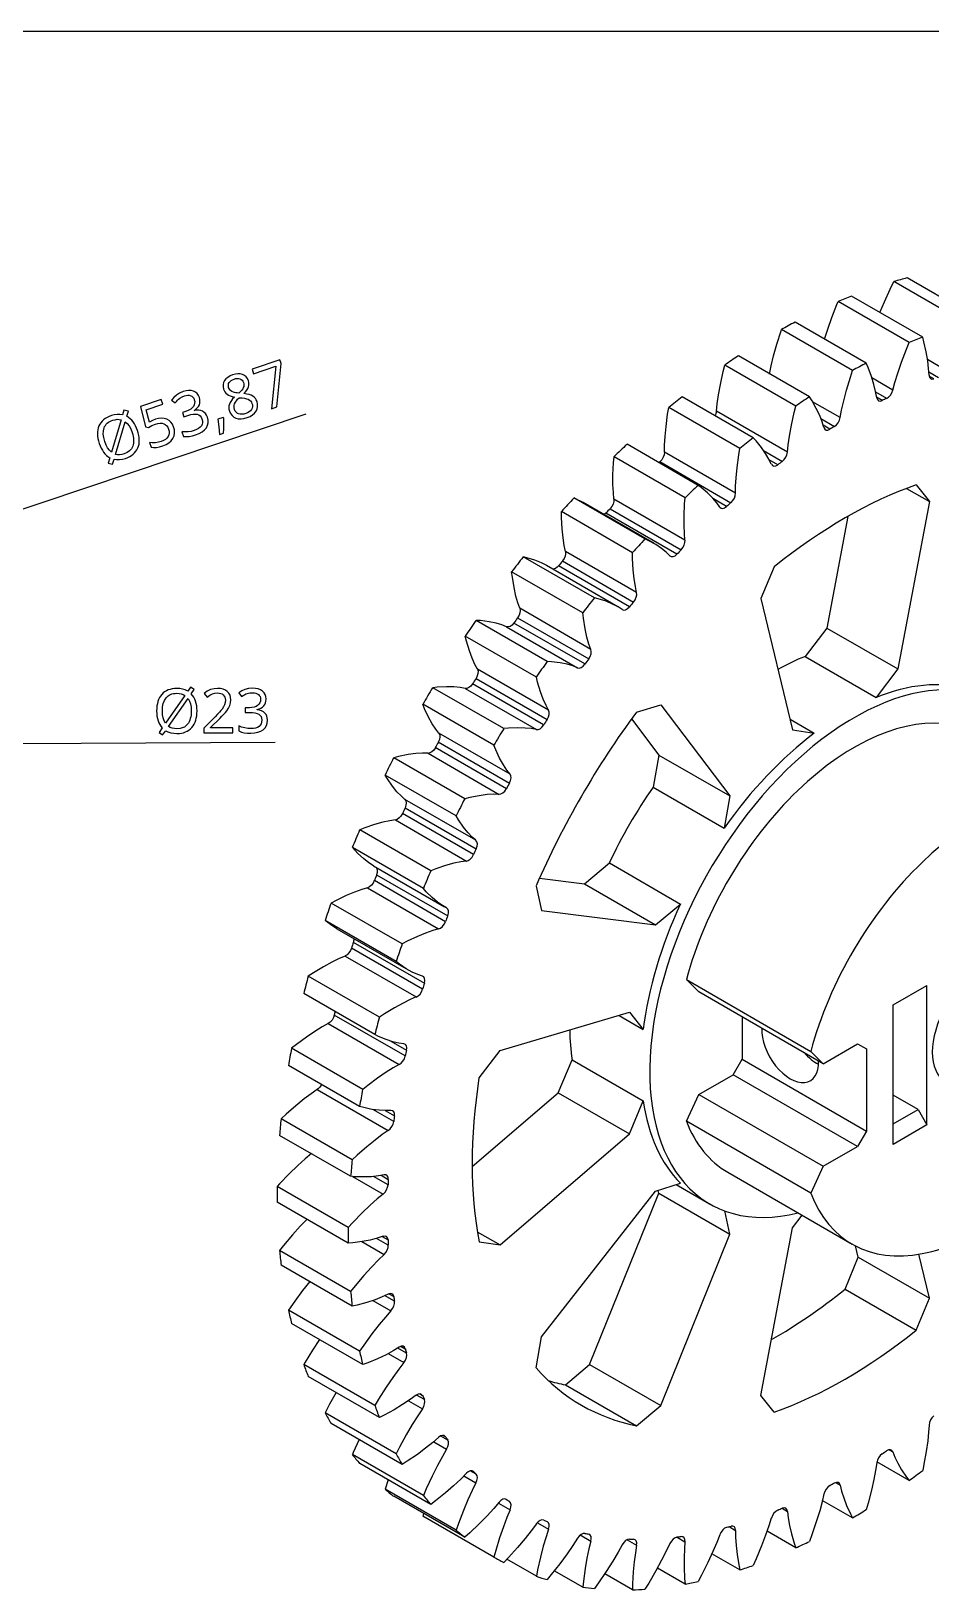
# Model space of a CAD drawing. Extents: x 20 to 297, y 10 to 200.
# Drawn here: x 163.5 to 235.1, y 75.9 to 200 of the extents above; entities that cross this region are included whole.
import ezdxf

# ---------------------------------------------------------------- set-up
doc = ezdxf.new("R2010")
doc.units = 0
doc.header["$LTSCALE"] = 12.7
doc.header["$MEASUREMENT"] = 0
doc.layers.get('0').update_dxf_attribs({"linetype": 'CONTINUOUS'})
for name, color, linetype in [('ANNOTATION_TEXT', 7, 'CONTINUOUS'), ('BORDER_FRAME', 7, 'CONTINUOUS'), ('TANGENT_LINES', 7, 'CONTINUOUS'), ('VISIBLE', 7, 'CONTINUOUS')]:
    doc.layers.add(name, color=color, linetype=linetype)

msp = doc.modelspace()

# ---------------------------------------------------------------- linework, layer by layer
for points in [[(231.03, 177.6, -0.19), (231.39, 178.46, -0.02), (231.86, 179.47, 0.12), (232.15, 180.07, 0.19)], [(226.62, 175.47, -0.4), (226.88, 176.27, -0.14), (227.21, 177.21, 0.11), (227.61, 178.24, 0.35), (227.71, 178.47, 0.4)], [(222.25, 172.7, -0.67), (222.38, 173.36, -0.37), (222.57, 174.15, -0.04), (222.84, 175.09, 0.3), (223.17, 176.14, 0.64), (223.2, 176.25, 0.67)], [(232.06, 171.43, -0.54), (232.23, 172.04, -0.31), (232.46, 172.78, -0.06), (232.76, 173.65, 0.18), (233.15, 174.68, 0.43), (233.36, 175.21, 0.54)], [(234.95, 172.61, -1.38), (234.91, 173.15, -0.97), (234.84, 173.76, -0.44), (234.72, 174.46, 0.19), (234.54, 175.26, 0.98), (234.44, 175.65, 1.38)], [(218.02, 169.74, -0.89), (218.08, 170.33, -0.55), (218.18, 171.04, -0.17), (218.34, 171.88, 0.24), (218.56, 172.9, 0.68), (218.69, 173.42, 0.89)], [(227.87, 169.23, -0.72), (227.98, 169.83, -0.43), (228.15, 170.56, -0.12), (228.38, 171.42, 0.21), (228.69, 172.45, 0.56), (228.86, 172.98, 0.72)], [(230.78, 170.81, -1.49), (230.69, 171.31, -1.03), (230.55, 171.87, -0.46), (230.36, 172.51, 0.22), (230.09, 173.22, 1.05), (229.94, 173.57, 1.49)], [(213.89, 166.48, -1.05), (213.89, 167.04, -0.66), (213.93, 167.72, -0.22), (214.01, 168.53, 0.26), (214.14, 169.52, 0.79), (214.23, 170.03, 1.05)], [(223.67, 166.48, -0.89), (223.74, 167.06, -0.55), (223.84, 167.77, -0.17), (223.99, 168.62, 0.24), (224.22, 169.63, 0.68), (224.35, 170.15, 0.89)], [(226.57, 168.44, -1.57), (226.43, 168.89, -1.08), (226.24, 169.4, -0.48), (225.97, 169.96, 0.24), (225.63, 170.57, 1.09), (225.43, 170.88, 1.57)], [(222.39, 165.52, -1.63), (222.2, 165.92, -1.11), (221.94, 166.37, -0.48), (221.61, 166.85, 0.26), (221.18, 167.38, 1.17), (220.95, 167.63, 1.63)], [(219.54, 163.21, -1.05), (219.55, 163.77, -0.66), (219.59, 164.45, -0.22), (219.66, 165.27, 0.26), (219.8, 166.26, 0.79), (219.89, 166.77, 1.05)], [(209.87, 162.74, -1.19), (209.82, 163.26, -0.76), (209.79, 163.91, -0.27), (209.79, 164.69, 0.28), (209.84, 165.63, 0.89), (209.88, 166.12, 1.19)], [(218.29, 162.11, -1.67), (218.05, 162.45, -1.13), (217.73, 162.83, -0.48), (217.32, 163.24, 0.31), (216.81, 163.66, 1.24), (216.56, 163.84, 1.67)], [(207.41, 162.47, -0.58), (206.81, 162.78, 0.37), (206.68, 162.84, 0.58)], [(215.52, 159.47, -1.19), (215.48, 160, -0.76), (215.45, 160.64, -0.27), (215.45, 161.42, 0.28), (215.49, 162.37, 0.89), (215.53, 162.86, 1.19)], [(206.01, 158.58, -1.32), (205.91, 159.06, -0.85), (205.82, 159.66, -0.31), (205.74, 160.39, 0.29), (205.7, 161.28, 0.98), (205.69, 161.75, 1.32)], [(214.32, 158.24, -1.69), (214.03, 158.51, -1.14), (213.66, 158.81, -0.48), (213.21, 159.12, 0.3), (212.64, 159.43, 1.22), (212.33, 159.57, 1.69)], [(204.52, 157.45, -1.39), (204.09, 157.67, -0.71), (203.57, 157.88, 0.07), (202.93, 158.08, 1), (202.65, 158.14, 1.39)], [(211.67, 155.31, -1.32), (211.57, 155.79, -0.85), (211.48, 156.39, -0.31), (211.4, 157.12, 0.29), (211.35, 158.02, 0.98), (211.35, 158.48, 1.32)], [(202.38, 154.05, -1.43), (202.22, 154.48, -0.93), (202.07, 155.03, -0.35), (201.92, 155.7, 0.3), (201.78, 156.53, 1.06), (201.72, 156.96, 1.43)], [(210.53, 153.95, -1.69), (210.2, 154.17, -1.13), (209.76, 154.39, -0.44), (209.25, 154.61, 0.34), (208.62, 154.8, 1.26), (208.31, 154.88, 1.69)], [(201.31, 152.59, -1.66), (200.94, 152.73, -1.11), (200.49, 152.87, -0.45), (199.93, 152.98, 0.31), (199.25, 153.07, 1.21), (198.89, 153.09, 1.66)], [(208.04, 150.78, -1.43), (207.88, 151.21, -0.93), (207.72, 151.76, -0.35), (207.57, 152.43, 0.3), (207.44, 153.26, 1.06), (207.38, 153.7, 1.43)], [(199.01, 149.2, -1.52), (198.8, 149.59, -1), (198.58, 150.07, -0.39), (198.36, 150.67, 0.31), (198.13, 151.43, 1.12), (198.03, 151.83, 1.52)], [(206.97, 149.32, -1.66), (206.6, 149.47, -1.11), (206.14, 149.6, -0.45), (205.59, 149.72, 0.31), (204.9, 149.8, 1.21), (204.55, 149.82, 1.66)], [(198.03, 147.66, -1.61), (197.63, 147.74, -1.07), (197.13, 147.79, -0.43), (196.54, 147.81, 0.31), (195.81, 147.77, 1.18), (195.44, 147.73, 1.61)], [(204.66, 145.94, -1.52), (204.46, 146.32, -1), (204.24, 146.81, -0.39), (204.01, 147.41, 0.31), (203.79, 148.16, 1.12), (203.69, 148.56, 1.52)], [(195.94, 144.11, -1.6), (195.69, 144.44, -1.06), (195.41, 144.86, -0.42), (195.11, 145.38, 0.31), (194.8, 146.05, 1.17), (194.66, 146.41, 1.6)], [(203.69, 144.4, -1.61), (203.29, 144.47, -1.07), (202.79, 144.52, -0.43), (202.2, 144.54, 0.31), (201.47, 144.5, 1.18), (201.09, 144.47, 1.61)], [(201.6, 140.85, -1.6), (201.34, 141.17, -1.06), (201.07, 141.59, -0.42), (200.77, 142.12, 0.31), (200.46, 142.79, 1.17), (200.32, 143.15, 1.6)], [(195.07, 142.51, -1.55), (194.64, 142.51, -1.02), (194.11, 142.48, -0.4), (193.49, 142.4, 0.31), (192.73, 142.25, 1.13), (192.34, 142.15, 1.55)], [(193.23, 138.84, -1.65), (192.93, 139.11, -1.1), (192.59, 139.45, -0.44), (192.23, 139.9, 0.31), (191.84, 140.47, 1.2), (191.65, 140.78, 1.65)], [(200.72, 139.24, -1.55), (200.3, 139.25, -1.02), (199.77, 139.22, -0.4), (199.15, 139.13, 0.31), (198.39, 138.98, 1.13), (197.99, 138.88, 1.55)], [(192.47, 137.2, -1.46), (192.02, 137.13, -0.95), (191.47, 137.02, -0.36), (190.82, 136.83, 0.31), (190.03, 136.57, 1.07), (189.63, 136.41, 1.46)], [(198.88, 135.58, -1.65), (198.58, 135.84, -1.1), (198.25, 136.19, -0.44), (197.89, 136.63, 0.31), (197.49, 137.21, 1.2), (197.31, 137.52, 1.65)], [(190.72, 133.55, -1.55), (190.35, 133.79, -0.92), (189.93, 134.12, -0.17), (189.48, 134.53, 0.67), (189.05, 135.02, 1.55)], [(198.12, 133.93, -1.46), (197.67, 133.87, -0.95), (197.12, 133.75, -0.36), (196.47, 133.57, 0.31), (195.69, 133.3, 1.07), (195.29, 133.14, 1.46)], [(190.26, 131.79, -1.35), (189.79, 131.66, -0.87), (189.23, 131.46, -0.32), (188.56, 131.18, 0.29), (187.76, 130.8, 1), (187.36, 130.59, 1.35)], [(196.55, 130.2, -1.68), (196.21, 130.39, -1.13), (195.82, 130.66, -0.46), (195.4, 131.02, 0.31), (194.93, 131.49, 1.22), (194.7, 131.75, 1.68)], [(187.82, 128.54, -0.81), (187.31, 128.87, 0.05), (186.88, 129.19, 0.81)], [(195.91, 128.53, -1.35), (195.45, 128.39, -0.87), (194.88, 128.19, -0.32), (194.22, 127.92, 0.29), (193.42, 127.54, 1), (193.01, 127.33, 1.35)], [(188.47, 126.37, -1.23), (187.99, 126.17, -0.79), (187.42, 125.89, -0.28), (186.75, 125.52, 0.28), (185.95, 125.03, 0.92), (185.54, 124.77, 1.23)], [(194.63, 124.77, -1.69), (194.25, 124.9, -1.14), (193.82, 125.09, -0.48), (193.34, 125.35, 0.3), (192.8, 125.72, 1.22), (192.54, 125.93, 1.69)], [(194.13, 123.11, -1.23), (193.65, 122.9, -0.79), (193.08, 122.62, -0.28), (192.4, 122.25, 0.28), (191.61, 121.77, 0.92), (191.2, 121.5, 1.23)], [(187.13, 121, -1.08), (186.65, 120.73, -0.69), (186.07, 120.37, -0.23), (185.4, 119.92, 0.26), (184.61, 119.33, 0.82), (184.21, 119.02, 1.08)], [(193.15, 119.38, -1.68), (192.74, 119.43, -1.14), (192.27, 119.54, -0.48), (191.74, 119.71, 0.29), (191.13, 119.96, 1.21), (190.83, 120.11, 1.68)], [(192.78, 117.73, -1.08), (192.3, 117.46, -0.69), (191.73, 117.11, -0.23), (191.06, 116.65, 0.26), (190.27, 116.07, 0.82), (189.87, 115.75, 1.08)], [(186.25, 115.75, -0.93), (185.77, 115.41, -0.58), (185.2, 114.99, -0.18), (184.54, 114.45, 0.24), (183.77, 113.77, 0.71), (183.38, 113.41, 0.93)], [(192.12, 114.08, -1.64), (191.69, 114.06, -1.12), (191.18, 114.09, -0.48), (190.6, 114.16, 0.28), (189.95, 114.3, 1.18), (189.62, 114.39, 1.64)], [(191.9, 112.48, -0.93), (191.43, 112.15, -0.58), (190.86, 111.72, -0.18), (190.2, 111.19, 0.24), (189.43, 110.51, 0.71), (189.04, 110.14, 0.93)], [(185.79, 110.64, -0.74), (185.29, 110.22, -0.43), (184.7, 109.69, -0.08), (184.02, 109.03, 0.28), (183.26, 108.24, 0.66), (183.06, 108.02, 0.74)], [(191.57, 108.95, -1.59), (191.12, 108.87, -1.09), (190.58, 108.8, -0.48), (189.95, 108.78, 0.28), (189.25, 108.8, 1.15), (188.91, 108.83, 1.59)], [(191.5, 107.42, -0.76), (191.03, 107.03, -0.46), (190.47, 106.53, -0.13), (189.84, 105.92, 0.22), (189.09, 105.16, 0.59), (188.72, 104.76, 0.76)], [(185.44, 105.41, -0.46), (184.9, 104.85, -0.2), (184.29, 104.17, 0.07), (183.58, 103.33, 0.35), (183.26, 102.92, 0.46)], [(191.5, 104.06, -1.51), (191.03, 103.9, -1.04), (190.47, 103.76, -0.47), (189.83, 103.63, 0.23), (189.09, 103.53, 1.07), (188.72, 103.5, 1.51)], [(191.57, 102.61, -0.59), (191.12, 102.17, -0.34), (190.58, 101.61, -0.08), (189.97, 100.94, 0.19), (189.27, 100.1, 0.46), (188.91, 99.66, 0.59)], [(185.66, 100.45, -0.24), (185.09, 99.73, -0.05), (184.47, 98.9, 0.13), (183.96, 98.18, 0.24)], [(191.9, 99.46, -1.41), (191.43, 99.24, -0.98), (190.86, 99.01, -0.45), (190.2, 98.79, 0.2), (189.43, 98.57, 1), (189.04, 98.49, 1.41)], [(192.12, 98.12, -0.4), (191.69, 97.63, -0.21), (191.18, 97.02, -0.02), (190.61, 96.29, 0.16), (189.95, 95.39, 0.33), (189.62, 94.92, 0.4)], [(186.44, 95.84, -0.07), (185.88, 95, 0.02), (185.29, 94.04, 0.07), (185.18, 93.86, 0.07)], [(192.78, 95.22, -1.3), (192.3, 94.94, -0.91), (191.73, 94.63, -0.42), (191.06, 94.31, 0.17), (190.27, 93.99, 0.91), (189.87, 93.84, 1.3)], [(193.15, 94, -0.21), (192.74, 93.47, -0.09), (192.27, 92.82, 0.03), (191.74, 92.04, 0.13), (191.13, 91.09, 0.2), (190.83, 90.59, 0.21)], [(187.75, 91.62, 0.04), (187.23, 90.68, 0.01), (186.88, 90.01, -0.04)], [(194.13, 91.4, -1.16), (193.64, 91.05, -0.82), (193.05, 90.66, -0.38), (192.37, 90.25, 0.17), (191.57, 89.81, 0.84), (191.2, 89.63, 1.16)], [(194.63, 90.32, -0.06), (194.25, 89.75, 0.01), (193.82, 89.07, 0.05), (193.34, 88.25, 0.06), (192.8, 87.26, 0.02), (192.54, 86.74, -0.02)], [(234.95, 89.03, 0.97), (234.91, 88.46, 0.61), (234.84, 87.76, 0.2), (234.72, 86.93, -0.25), (234.54, 85.92, -0.74), (234.44, 85.41, -0.97)], [(189.58, 87.89, 0.1), (189.11, 86.84, -0.07), (189.05, 86.69, -0.1)], [(195.91, 88.04, -1.02), (195.45, 87.64, -0.73), (194.88, 87.19, -0.36), (194.22, 86.69, 0.11), (193.42, 86.16, 0.7), (193.01, 85.9, 1.02)], [(196.55, 87.11, 0.17), (196.21, 86.52, 0.17), (195.82, 85.81, 0.14), (195.4, 84.96, 0.06), (194.93, 83.94, -0.08), (194.7, 83.42, -0.17)], [(232.06, 86.89, 1.6), (232.23, 86.46, 1.1), (232.46, 85.99, 0.48), (232.76, 85.46, -0.25), (233.15, 84.89, -1.14), (233.36, 84.61, -1.6)], [(230.78, 86.02, 0.81), (230.69, 85.42, 0.49), (230.55, 84.7, 0.15), (230.36, 83.84, -0.22), (230.09, 82.82, -0.62), (229.94, 82.29, -0.81)], [(191.91, 84.66, 0.1), (191.65, 83.93, -0.1)], [(198.12, 85.19, -0.86), (197.67, 84.73, -0.62), (197.1, 84.2, -0.31), (196.45, 83.63, 0.09), (195.66, 82.99, 0.6), (195.29, 82.71, 0.86)], [(198.88, 84.42, 0.36), (198.58, 83.81, 0.3), (198.25, 83.08, 0.19), (197.89, 82.22, 0.03), (197.49, 81.19, -0.22), (197.31, 80.66, -0.36)], [(226.57, 83.54, 0.63), (226.43, 82.92, 0.37), (226.24, 82.19, 0.09), (225.97, 81.32, -0.2), (225.62, 80.29, -0.5), (225.43, 79.76, -0.63)], [(227.87, 84.24, 1.53), (227.98, 83.77, 1.05), (228.15, 83.23, 0.47), (228.38, 82.63, -0.23), (228.69, 81.96, -1.09), (228.86, 81.63, -1.53)], [(194.72, 81.99, 0.04), (194.66, 81.77, -0.04)], [(200.72, 82.88, -0.68), (200.3, 82.38, -0.51), (199.77, 81.81, -0.28), (199.15, 81.17, 0.04), (198.39, 80.44, 0.46), (197.99, 80.09, 0.68)], [(201.6, 82.29, 0.55), (201.34, 81.67, 0.43), (201.07, 80.93, 0.24), (200.77, 80.06, -0.01), (200.46, 79.03, -0.36), (200.32, 78.51, -0.55)], [(223.67, 82.15, 1.44), (223.74, 81.64, 1), (223.84, 81.04, 0.45), (223.99, 80.38, -0.21), (224.22, 79.62, -1.02), (224.35, 79.25, -1.44)], [(203.69, 81.15, -0.5), (203.29, 80.61, -0.39), (202.79, 79.99, -0.23), (202.18, 79.27, 0.01), (201.47, 78.48, 0.32), (201.09, 78.09, 0.5)], [(204.66, 80.74, 0.73), (204.46, 80.12, 0.54), (204.24, 79.38, 0.29), (204.01, 78.52, -0.05), (203.79, 77.5, -0.49), (203.69, 76.99, -0.73)], [(222.39, 81.62, 0.45), (222.2, 81, 0.25), (221.94, 80.26, 0.04), (221.61, 79.4, -0.17), (221.18, 78.37, -0.37), (220.95, 77.85, -0.45)], [(206.97, 80.02, -0.32), (206.6, 79.45, -0.27), (206.14, 78.77, -0.18), (205.56, 77.99, -0.03), (204.88, 77.12, 0.2), (204.55, 76.72, 0.32)], [(208.04, 79.79, 0.9), (207.88, 79.17, 0.65), (207.72, 78.44, 0.33), (207.57, 77.6, -0.08), (207.44, 76.61, -0.61), (207.38, 76.12, -0.9)], [(210.53, 79.49, -0.12), (210.2, 78.9, -0.13), (209.78, 78.2, -0.12), (209.26, 77.38, -0.06), (208.64, 76.47, 0.06), (208.31, 76.01, 0.13)], [(211.67, 79.46, 1.06), (211.57, 78.85, 0.76), (211.48, 78.15, 0.37), (211.4, 77.33, -0.12), (211.35, 76.38, -0.73), (211.35, 75.91, -1.06)], [(214.32, 79.59, 0.09), (214.03, 78.98, 0.01), (213.66, 78.26, -0.05), (213.21, 77.42, -0.09), (212.64, 76.45, -0.07), (212.33, 75.96, -0.05)], [(215.52, 79.74, 1.2), (215.48, 79.16, 0.85), (215.45, 78.48, 0.4), (215.45, 77.71, -0.15), (215.49, 76.81, -0.84), (215.53, 76.37, -1.2)], [(218.29, 80.3, 0.26), (218.05, 79.68, 0.12), (217.74, 78.95, -0.02), (217.34, 78.09, -0.14), (216.83, 77.08, -0.23), (216.56, 76.58, -0.26)], [(219.54, 80.64, 1.33), (219.55, 80.09, 0.93), (219.59, 79.45, 0.43), (219.66, 78.73, -0.18), (219.8, 77.9, -0.93), (219.89, 77.49, -1.33)]]:
    msp.add_polyline3d(points)
at = {"layer": 'ANNOTATION_TEXT', "color": 7}
for p, q in [((160.03, 161.03), (185.36, 169.54)), ((162.33, 143.3), (182.9, 143.39))]:
    msp.add_line(p, q, dxfattribs=at)
for points in [[(182.6, 169.94), (183.05, 170.09), (183.39, 173.53), (183.28, 173.84), (181.07, 173.1), (181.19, 172.73), (182.97, 173.33), (182.6, 169.94)], [(179.52, 172.63), (179.31, 172.55), (179.13, 172.44), (179.13, 172.44), (178.99, 172.32), (178.87, 172.18), (178.87, 172.18), (178.79, 172.02), (178.76, 171.86), (178.76, 171.86), (178.76, 171.69), (178.8, 171.51), (178.8, 171.51), (178.85, 171.39), (178.91, 171.28), (178.91, 171.28), (178.99, 171.19), (179.09, 171.1), (179.09, 171.1), (179.2, 171.03), (179.33, 170.96), (179.48, 170.91), (179.66, 170.87), (179.66, 170.87), (179.52, 170.73), (179.42, 170.59), (179.33, 170.45), (179.27, 170.31), (179.27, 170.31), (179.23, 170.18), (179.22, 170.04), (179.22, 170.04), (179.23, 169.9), (179.27, 169.76), (179.27, 169.76), (179.36, 169.56), (179.47, 169.4), (179.47, 169.4), (179.61, 169.28), (179.78, 169.2), (179.78, 169.2), (179.97, 169.15), (180.19, 169.14), (180.19, 169.14), (180.42, 169.17), (180.68, 169.24), (180.68, 169.24), (180.91, 169.33), (181.1, 169.45), (181.1, 169.45), (181.26, 169.59), (181.38, 169.75), (181.38, 169.75), (181.47, 169.93), (181.51, 170.11), (181.51, 170.11), (181.5, 170.3), (181.46, 170.51), (181.46, 170.51), (181.4, 170.64), (181.33, 170.75), (181.33, 170.75), (181.23, 170.85), (181.12, 170.93), (181.12, 170.93), (180.99, 171.01), (180.83, 171.07), (180.64, 171.11), (180.42, 171.15), (180.42, 171.15), (180.54, 171.29), (180.64, 171.42), (180.72, 171.55), (180.77, 171.68), (180.77, 171.68), (180.81, 171.8), (180.82, 171.92), (180.82, 171.92), (180.81, 172.05), (180.78, 172.17), (180.78, 172.17), (180.7, 172.34), (180.6, 172.48), (180.6, 172.48), (180.47, 172.59), (180.31, 172.66), (180.31, 172.66), (180.13, 172.71), (179.94, 172.71), (179.94, 172.71), (179.74, 172.69), (179.52, 172.63), (179.52, 172.63)], [(176.87, 170.83), (176.79, 171), (176.69, 171.15), (176.69, 171.15), (176.56, 171.26), (176.4, 171.34), (176.4, 171.34), (176.22, 171.38), (176.02, 171.39), (176.02, 171.39), (175.81, 171.37), (175.57, 171.31), (175.57, 171.31), (175.29, 171.19), (175.04, 171.02), (175.04, 171.02), (174.83, 170.83), (174.65, 170.62), (174.65, 170.62), (174.95, 170.41), (175.04, 170.52), (175.13, 170.62), (175.22, 170.7), (175.31, 170.77), (175.31, 170.77), (175.49, 170.88), (175.69, 170.96), (175.69, 170.96), (175.83, 171), (175.95, 171.01), (175.95, 171.01), (176.07, 171.01), (176.18, 170.98), (176.18, 170.98), (176.27, 170.93), (176.35, 170.86), (176.35, 170.86), (176.42, 170.77), (176.46, 170.66), (176.46, 170.66), (176.5, 170.52), (176.49, 170.38), (176.49, 170.38), (176.46, 170.25), (176.4, 170.13), (176.4, 170.13), (176.3, 170.01), (176.18, 169.91), (176.18, 169.91), (176.03, 169.83), (175.85, 169.76), (175.85, 169.76), (175.52, 169.65), (175.64, 169.3), (175.96, 169.41), (176.18, 169.47), (176.37, 169.51), (176.37, 169.51), (176.55, 169.52), (176.7, 169.5), (176.7, 169.5), (176.83, 169.45), (176.93, 169.37), (176.93, 169.37), (177.02, 169.27), (177.08, 169.14), (177.08, 169.14), (177.12, 168.98), (177.12, 168.83), (177.12, 168.83), (177.09, 168.7), (177.03, 168.58), (177.03, 168.58), (176.94, 168.47), (176.81, 168.37), (176.81, 168.37), (176.65, 168.28), (176.46, 168.2), (176.46, 168.2), (176.23, 168.14), (175.98, 168.1), (175.98, 168.1), (175.72, 168.1), (175.48, 168.11), (175.48, 168.11), (175.6, 167.73), (175.84, 167.72), (176.07, 167.74), (176.07, 167.74), (176.32, 167.79), (176.57, 167.86), (176.57, 167.86), (176.85, 167.97), (177.09, 168.11), (177.09, 168.11), (177.28, 168.26), (177.43, 168.43), (177.43, 168.43), (177.52, 168.62), (177.57, 168.82), (177.57, 168.82), (177.56, 169.04), (177.51, 169.27), (177.51, 169.27), (177.44, 169.42), (177.36, 169.55), (177.36, 169.55), (177.26, 169.65), (177.13, 169.74), (177.13, 169.74), (176.99, 169.79), (176.83, 169.82), (176.83, 169.82), (176.65, 169.82), (176.46, 169.79), (176.46, 169.79), (176.45, 169.81), (176.59, 169.9), (176.71, 170.01), (176.71, 170.01), (176.8, 170.12), (176.87, 170.25), (176.87, 170.25), (176.91, 170.38), (176.92, 170.53), (176.92, 170.53), (176.91, 170.67), (176.87, 170.83), (176.87, 170.83)], [(179.63, 172.3), (179.76, 172.34), (179.88, 172.35), (179.88, 172.35), (179.99, 172.35), (180.1, 172.32), (180.1, 172.32), (180.19, 172.27), (180.27, 172.21), (180.27, 172.21), (180.33, 172.13), (180.38, 172.02), (180.38, 172.02), (180.4, 171.92), (180.41, 171.82), (180.41, 171.82), (180.4, 171.72), (180.37, 171.62), (180.37, 171.62), (180.32, 171.52), (180.24, 171.42), (180.15, 171.31), (180.02, 171.19), (180.02, 171.19), (179.89, 171.21), (179.77, 171.22), (179.67, 171.24), (179.59, 171.26), (179.59, 171.26), (179.46, 171.32), (179.35, 171.4), (179.35, 171.4), (179.26, 171.5), (179.2, 171.63), (179.2, 171.63), (179.18, 171.74), (179.18, 171.84), (179.18, 171.84), (179.2, 171.94), (179.24, 172.03), (179.24, 172.03), (179.31, 172.12), (179.4, 172.19), (179.4, 172.19), (179.5, 172.25), (179.63, 172.3), (179.63, 172.3)], [(173.38, 169.1), (173.14, 169), (172.89, 168.87), (172.89, 168.87), (172.65, 169.86), (173.96, 170.3), (173.83, 170.67), (172.18, 170.11), (172.58, 168.51), (172.82, 168.45), (173.1, 168.6), (173.37, 168.71), (173.37, 168.71), (173.56, 168.76), (173.74, 168.79), (173.74, 168.79), (173.9, 168.78), (174.04, 168.75), (174.04, 168.75), (174.16, 168.69), (174.27, 168.59), (174.27, 168.59), (174.35, 168.47), (174.42, 168.32), (174.42, 168.32), (174.46, 168.15), (174.47, 167.99), (174.47, 167.99), (174.44, 167.85), (174.38, 167.72), (174.38, 167.72), (174.29, 167.6), (174.17, 167.49), (174.17, 167.49), (174.02, 167.4), (173.84, 167.33), (173.84, 167.33), (173.61, 167.27), (173.37, 167.23), (173.37, 167.23), (173.12, 167.23), (172.91, 167.26), (172.91, 167.26), (173.04, 166.87), (173.23, 166.85), (173.45, 166.86), (173.45, 166.86), (173.69, 166.91), (173.96, 166.98), (173.96, 166.98), (174.22, 167.09), (174.45, 167.23), (174.45, 167.23), (174.63, 167.39), (174.77, 167.58), (174.77, 167.58), (174.86, 167.79), (174.89, 168.01), (174.89, 168.01), (174.88, 168.25), (174.82, 168.5), (174.82, 168.5), (174.73, 168.71), (174.61, 168.88), (174.61, 168.88), (174.46, 169.01), (174.29, 169.11), (174.29, 169.11), (174.08, 169.17), (173.87, 169.19), (173.87, 169.19), (173.63, 169.16), (173.38, 169.1), (173.38, 169.1)], [(179.67, 169.89), (179.64, 170), (179.63, 170.12), (179.63, 170.12), (179.65, 170.23), (179.68, 170.34), (179.68, 170.34), (179.74, 170.46), (179.82, 170.57), (179.92, 170.69), (180.05, 170.82), (180.05, 170.82), (180.27, 170.8), (180.46, 170.78), (180.62, 170.74), (180.75, 170.69), (180.75, 170.69), (180.86, 170.63), (180.95, 170.56), (180.95, 170.56), (181.01, 170.47), (181.06, 170.37), (181.06, 170.37), (181.09, 170.24), (181.09, 170.11), (181.09, 170.11), (181.07, 169.99), (181.02, 169.88), (181.02, 169.88), (180.94, 169.78), (180.83, 169.69), (180.83, 169.69), (180.71, 169.62), (180.56, 169.56), (180.56, 169.56), (180.4, 169.52), (180.25, 169.5), (180.25, 169.5), (180.12, 169.5), (179.99, 169.54), (179.99, 169.54), (179.88, 169.59), (179.79, 169.67), (179.79, 169.67), (179.72, 169.76), (179.67, 169.89), (179.67, 169.89)], [(171.96, 168.2), (171.88, 168.4), (171.8, 168.58), (171.7, 168.75), (171.6, 168.9), (171.6, 168.9), (171.49, 169.03), (171.37, 169.15), (171.23, 169.25), (171.09, 169.34), (171.09, 169.34), (171.22, 169.74), (170.87, 169.84), (170.76, 169.46), (170.54, 169.49), (170.32, 169.49), (170.1, 169.46), (169.87, 169.39), (169.87, 169.39), (169.69, 169.33), (169.53, 169.25), (169.38, 169.16), (169.25, 169.06), (169.25, 169.06), (169.13, 168.95), (169.03, 168.83), (168.95, 168.71), (168.88, 168.57), (168.88, 168.57), (168.83, 168.42), (168.79, 168.26), (168.77, 168.1), (168.76, 167.93), (168.76, 167.93), (168.77, 167.76), (168.8, 167.57), (168.84, 167.38), (168.9, 167.18), (168.9, 167.18), (168.98, 166.98), (169.06, 166.8), (169.15, 166.63), (169.25, 166.48), (169.25, 166.48), (169.36, 166.35), (169.48, 166.23), (169.6, 166.13), (169.74, 166.04), (169.74, 166.04), (169.62, 165.62), (169.96, 165.53), (170.08, 165.92), (170.28, 165.89), (170.51, 165.89), (170.51, 165.89), (170.75, 165.92), (171, 165.99), (171, 165.99), (171.18, 166.06), (171.33, 166.13), (171.48, 166.22), (171.61, 166.32), (171.61, 166.32), (171.72, 166.43), (171.82, 166.55), (171.9, 166.68), (171.97, 166.82), (171.97, 166.82), (172.03, 166.97), (172.07, 167.13), (172.09, 167.29), (172.09, 167.46), (172.09, 167.46), (172.08, 167.64), (172.06, 167.82), (172.01, 168.01), (171.96, 168.2), (171.96, 168.2)], [(169.34, 167.33), (169.26, 167.64), (169.22, 167.92), (169.22, 167.92), (169.23, 168.18), (169.29, 168.41), (169.29, 168.41), (169.33, 168.52), (169.39, 168.61), (169.46, 168.7), (169.54, 168.78), (169.54, 168.78), (169.64, 168.86), (169.74, 168.92), (169.86, 168.98), (169.99, 169.03), (169.99, 169.03), (170.16, 169.07), (170.33, 169.1), (170.33, 169.1), (170.49, 169.09), (170.65, 169.07), (170.65, 169.07), (169.87, 166.49), (169.71, 166.63), (169.57, 166.82), (169.57, 166.82), (169.45, 167.05), (169.34, 167.33), (169.34, 167.33)], [(171.52, 168.06), (171.57, 167.89), (171.6, 167.74), (171.63, 167.59), (171.64, 167.45), (171.64, 167.45), (171.64, 167.32), (171.63, 167.19), (171.61, 167.07), (171.58, 166.96), (171.58, 166.96), (171.53, 166.86), (171.47, 166.76), (171.4, 166.67), (171.32, 166.59), (171.32, 166.59), (171.13, 166.45), (170.88, 166.35), (170.88, 166.35), (170.7, 166.3), (170.52, 166.28), (170.52, 166.28), (170.35, 166.28), (170.19, 166.31), (170.19, 166.31), (170.97, 168.91), (171.13, 168.76), (171.28, 168.57), (171.28, 168.57), (171.41, 168.33), (171.52, 168.06), (171.52, 168.06)], [(178.76, 169.25), (178.33, 169.1), (178.42, 168.5), (178.48, 167.89), (178.48, 167.89), (178.78, 167.99), (178.81, 168.32), (178.82, 168.64), (178.82, 168.93), (178.81, 169.2), (178.81, 169.2), (178.76, 169.25)], [(176.69, 145.89), (176.68, 146.1), (176.66, 146.29), (176.62, 146.48), (176.57, 146.65), (176.57, 146.65), (176.51, 146.81), (176.43, 146.97), (176.33, 147.1), (176.22, 147.23), (176.22, 147.23), (176.47, 147.58), (176.17, 147.78), (175.95, 147.46), (175.75, 147.55), (175.54, 147.62), (175.32, 147.66), (175.08, 147.67), (175.08, 147.67), (174.89, 147.66), (174.71, 147.64), (174.55, 147.6), (174.39, 147.55), (174.39, 147.55), (174.25, 147.48), (174.11, 147.4), (173.99, 147.31), (173.88, 147.2), (173.88, 147.2), (173.79, 147.07), (173.7, 146.94), (173.63, 146.79), (173.57, 146.63), (173.57, 146.63), (173.53, 146.46), (173.5, 146.28), (173.48, 146.08), (173.47, 145.88), (173.47, 145.88), (173.48, 145.66), (173.5, 145.46), (173.53, 145.28), (173.58, 145.1), (173.58, 145.1), (173.64, 144.94), (173.72, 144.79), (173.81, 144.66), (173.91, 144.53), (173.91, 144.53), (173.66, 144.17), (173.95, 143.98), (174.19, 144.31), (174.37, 144.21), (174.59, 144.14), (174.59, 144.14), (174.83, 144.1), (175.09, 144.08), (175.09, 144.08), (175.28, 144.09), (175.45, 144.11), (175.61, 144.15), (175.76, 144.21), (175.76, 144.21), (175.91, 144.27), (176.04, 144.36), (176.16, 144.45), (176.27, 144.57), (176.27, 144.57), (176.37, 144.69), (176.46, 144.83), (176.53, 144.98), (176.59, 145.14), (176.59, 145.14), (176.63, 145.31), (176.67, 145.49), (176.68, 145.68), (176.69, 145.89), (176.69, 145.89)], [(179.53, 144.15), (179.53, 144.54), (177.77, 144.53), (177.77, 144.55), (178.49, 145.27), (178.67, 145.46), (178.83, 145.62), (178.95, 145.76), (179.05, 145.88), (179.05, 145.88), (179.2, 146.1), (179.3, 146.31), (179.3, 146.31), (179.36, 146.53), (179.38, 146.76), (179.38, 146.76), (179.36, 146.96), (179.31, 147.14), (179.31, 147.14), (179.22, 147.3), (179.09, 147.43), (179.09, 147.43), (178.94, 147.54), (178.76, 147.62), (178.76, 147.62), (178.55, 147.67), (178.32, 147.68), (178.32, 147.68), (178.04, 147.65), (177.76, 147.58), (177.76, 147.58), (177.5, 147.45), (177.25, 147.27), (177.25, 147.27), (177.48, 146.98), (177.6, 147.07), (177.71, 147.14), (177.82, 147.2), (177.92, 147.24), (177.92, 147.24), (178.11, 147.29), (178.32, 147.31), (178.32, 147.31), (178.46, 147.3), (178.58, 147.27), (178.58, 147.27), (178.68, 147.23), (178.77, 147.16), (178.77, 147.16), (178.85, 147.07), (178.9, 146.97), (178.9, 146.97), (178.93, 146.86), (178.94, 146.73), (178.94, 146.73), (178.92, 146.54), (178.87, 146.37), (178.87, 146.37), (178.79, 146.2), (178.68, 146.02), (178.68, 146.02), (178.59, 145.92), (178.48, 145.78), (178.32, 145.62), (178.13, 145.42), (178.13, 145.42), (177.23, 144.5), (177.23, 144.14), (179.53, 144.15)], [(182.18, 146.83), (182.16, 147.02), (182.11, 147.19), (182.11, 147.19), (182.02, 147.33), (181.89, 147.46), (181.89, 147.46), (181.74, 147.56), (181.55, 147.63), (181.55, 147.63), (181.34, 147.68), (181.1, 147.69), (181.1, 147.69), (180.79, 147.67), (180.5, 147.59), (180.5, 147.59), (180.24, 147.48), (180.01, 147.32), (180.01, 147.32), (180.23, 147.03), (180.35, 147.11), (180.47, 147.17), (180.57, 147.23), (180.68, 147.26), (180.68, 147.26), (180.88, 147.31), (181.1, 147.33), (181.1, 147.33), (181.25, 147.32), (181.37, 147.29), (181.37, 147.29), (181.48, 147.25), (181.57, 147.19), (181.57, 147.19), (181.64, 147.11), (181.7, 147.02), (181.7, 147.02), (181.73, 146.92), (181.74, 146.8), (181.74, 146.8), (181.73, 146.65), (181.68, 146.52), (181.68, 146.52), (181.61, 146.41), (181.51, 146.31), (181.51, 146.31), (181.38, 146.24), (181.24, 146.18), (181.24, 146.18), (181.06, 146.15), (180.87, 146.14), (180.87, 146.14), (180.53, 146.13), (180.53, 145.77), (180.87, 145.77), (181.1, 145.76), (181.29, 145.73), (181.29, 145.73), (181.46, 145.69), (181.6, 145.62), (181.6, 145.62), (181.71, 145.53), (181.78, 145.43), (181.78, 145.43), (181.83, 145.3), (181.85, 145.16), (181.85, 145.16), (181.83, 145), (181.79, 144.86), (181.79, 144.86), (181.72, 144.74), (181.63, 144.64), (181.63, 144.64), (181.5, 144.57), (181.35, 144.51), (181.35, 144.51), (181.17, 144.48), (180.97, 144.47), (180.97, 144.47), (180.73, 144.48), (180.48, 144.53), (180.48, 144.53), (180.23, 144.6), (180, 144.69), (180, 144.69), (180, 144.29), (180.22, 144.2), (180.45, 144.15), (180.45, 144.15), (180.7, 144.12), (180.96, 144.11), (180.96, 144.11), (181.27, 144.13), (181.53, 144.18), (181.53, 144.18), (181.76, 144.26), (181.95, 144.38), (181.95, 144.38), (182.1, 144.53), (182.21, 144.71), (182.21, 144.71), (182.28, 144.92), (182.3, 145.15), (182.3, 145.15), (182.28, 145.32), (182.24, 145.46), (182.24, 145.46), (182.18, 145.59), (182.09, 145.71), (182.09, 145.71), (181.97, 145.81), (181.83, 145.88), (181.83, 145.88), (181.66, 145.94), (181.46, 145.97), (181.46, 145.97), (181.46, 145.99), (181.63, 146.04), (181.77, 146.1), (181.77, 146.1), (181.89, 146.18), (182, 146.28), (182, 146.28), (182.08, 146.4), (182.14, 146.53), (182.14, 146.53), (182.17, 146.67), (182.18, 146.83), (182.18, 146.83)], [(173.93, 145.87), (173.95, 146.2), (174, 146.48), (174, 146.48), (174.09, 146.72), (174.22, 146.92), (174.22, 146.92), (174.3, 147.01), (174.39, 147.08), (174.48, 147.14), (174.58, 147.19), (174.58, 147.19), (174.69, 147.23), (174.82, 147.26), (174.94, 147.28), (175.08, 147.29), (175.08, 147.29), (175.26, 147.28), (175.43, 147.24), (175.43, 147.24), (175.58, 147.19), (175.72, 147.12), (175.72, 147.12), (174.17, 144.91), (174.07, 145.1), (173.99, 145.32), (173.99, 145.32), (173.95, 145.58), (173.93, 145.87), (173.93, 145.87)], [(176.23, 145.88), (176.22, 145.71), (176.21, 145.55), (176.19, 145.41), (176.15, 145.27), (176.15, 145.27), (176.11, 145.14), (176.07, 145.02), (176.01, 144.92), (175.94, 144.82), (175.94, 144.82), (175.86, 144.74), (175.78, 144.67), (175.68, 144.6), (175.58, 144.55), (175.58, 144.55), (175.35, 144.49), (175.09, 144.46), (175.09, 144.46), (174.9, 144.47), (174.72, 144.51), (174.72, 144.51), (174.56, 144.57), (174.42, 144.65), (174.42, 144.65), (175.97, 146.87), (176.08, 146.67), (176.16, 146.44), (176.16, 146.44), (176.21, 146.18), (176.23, 145.88), (176.23, 145.88)]]:
    msp.add_lwpolyline(points, close=True, dxfattribs=at)
at = {"layer": 'BORDER_FRAME'}
msp.add_line((20, 200), (297, 200), dxfattribs=at)
at = {"layer": 'TANGENT_LINES'}
for p, q in [((236.21, 173.05), (234.82, 173.85)), ((234.93, 172.88), (235.69, 172.44)), ((235.33, 172.32), (234.95, 172.53)), ((232.06, 171.43), (230.4, 172.39)), ((230.69, 171.28), (231.57, 170.77)), ((227.87, 169.23), (225.67, 170.5)), ((231.21, 170.6), (230.77, 170.85)), ((223.67, 166.48), (218.02, 169.74)), ((226.33, 169.16), (227.41, 168.53)), ((227.05, 168.31), (226.51, 168.62)), ((219.54, 163.21), (213.89, 166.48)), ((221.78, 166.61), (223.27, 165.75)), ((213.53, 165.73), (219.18, 162.46)), ((222.91, 165.48), (222.21, 165.88)), ((215.52, 159.47), (209.87, 162.74)), ((218.83, 162.15), (217.78, 162.76)), ((214.88, 158.37), (209.23, 161.63)), ((209.57, 161.98), (215.22, 158.71)), ((205.77, 157.82), (211.43, 154.55)), ((211.67, 155.31), (206.01, 158.58)), ((211.11, 154.17), (205.45, 157.44)), ((208.04, 150.78), (202.38, 154.05)), ((207.56, 149.62), (201.9, 152.88)), ((202.2, 153.29), (207.86, 150.03)), ((201.31, 152.59), (206.97, 149.32)), ((204.66, 145.94), (199.01, 149.2)), ((204.27, 144.77), (198.62, 148.04)), ((198.89, 148.47), (204.55, 145.2)), ((198.03, 147.66), (203.69, 144.4)), ((201.6, 140.85), (195.94, 144.11)), ((201.31, 139.69), (195.65, 142.96)), ((195.89, 143.41), (201.55, 140.14)), ((195.07, 142.51), (200.72, 139.24)), ((198.88, 135.58), (193.23, 138.84)), ((193.24, 138.18), (198.9, 134.91)), ((192.47, 137.2), (198.12, 133.93)), ((198.69, 134.45), (193.03, 137.71)), ((190.98, 132.84), (196.64, 129.57)), ((190.26, 131.79), (195.91, 128.53)), ((196.46, 129.1), (190.8, 132.37)), ((194.64, 123.73), (188.98, 127)), ((189.12, 127.47), (194.78, 124.2)), ((188.47, 126.37), (194.13, 123.11)), ((193.26, 118.41), (187.6, 121.67)), ((187.13, 121), (192.78, 117.73)), ((192.1, 119.59), (193.36, 118.87)), ((186.25, 115.75), (191.9, 112.48)), ((192.34, 113.19), (190.67, 114.15)), ((191.65, 114.07), (192.4, 113.64)), ((189.07, 108.82), (191.5, 107.42)), ((191.89, 108.15), (190.72, 108.82)), ((191.34, 108.91), (191.91, 108.58)), ((189.8, 103.63), (191.57, 102.61)), ((191.91, 103.36), (190.98, 103.89)), ((191.43, 104.03), (191.89, 103.77)), ((192.4, 98.88), (191.61, 99.33)), ((191.95, 99.48), (192.34, 99.25)), ((190.68, 98.95), (192.12, 98.12)), ((191.9, 94.72), (193.15, 94)), ((193.36, 94.76), (192.67, 95.16)), ((192.94, 95.29), (193.26, 95.1)), ((193.51, 90.96), (194.63, 90.32)), ((194.78, 91.06), (194.15, 91.42)), ((194.38, 91.51), (194.64, 91.37)), ((196.64, 87.83), (196.08, 88.15)), ((196.27, 88.2), (196.46, 88.09)), ((195.52, 87.7), (196.55, 87.11)), ((231.77, 87.06), (232.06, 86.89)), ((197.91, 84.98), (198.88, 84.42)), ((198.9, 85.11), (198.43, 85.39)), ((198.58, 85.39), (198.69, 85.33)), ((227.5, 84.45), (227.87, 84.24)), ((201.55, 82.94), (201.19, 83.15)), ((200.67, 82.82), (201.6, 82.29)), ((201.27, 83.12), (201.31, 83.11)), ((223.25, 82.4), (223.67, 82.15)), ((203.77, 81.25), (204.66, 80.74)), ((219.04, 80.94), (219.54, 80.64)), ((207.19, 80.28), (208.04, 79.79)), ((210.91, 79.9), (211.67, 79.46)), ((214.89, 80.11), (215.52, 79.74))]:
    msp.add_line(p, q, dxfattribs=at)
at = {"layer": 'VISIBLE'}
for p, q in [((237.8, 176.8), (232.15, 180.07)), ((238.85, 177.09), (233.19, 180.36)), ((234.44, 175.65), (228.78, 178.91)), ((233.36, 175.21), (227.71, 178.47)), ((228.86, 172.98), (223.2, 176.25)), ((229.94, 173.57), (224.29, 176.84)), ((225.43, 170.88), (219.77, 174.15)), ((224.35, 170.15), (218.69, 173.42)), ((219.89, 166.77), (214.23, 170.03)), ((220.95, 167.63), (215.29, 170.89)), ((216.56, 163.84), (210.91, 167.11)), ((215.53, 162.86), (209.88, 166.12)), ((233.92, 163.88), (234.97, 162.55)), ((212.33, 159.57), (206.68, 162.84)), ((233.15, 163.6), (234.97, 162.55)), ((211.35, 158.48), (205.69, 161.75)), ((213.07, 159.2), (207.41, 162.47)), ((228.47, 161.36), (226.8, 152.48)), ((234.97, 162.55), (232.46, 149.22)), ((208.31, 154.88), (202.65, 158.14)), ((207.38, 153.7), (201.72, 156.96)), ((210.17, 154.18), (204.51, 157.45)), ((222.62, 157.36), (221.57, 154.82)), ((221.57, 154.82), (224.08, 144.38)), ((204.55, 149.82), (198.89, 153.09)), ((203.69, 148.56), (198.03, 151.83)), ((226.8, 152.48), (225.08, 150.22)), ((226.8, 152.48), (232.46, 149.22)), ((225.08, 150.22), (230.74, 146.95)), ((232.46, 149.22), (230.74, 146.95)), ((201.09, 144.47), (195.44, 147.73)), ((200.32, 143.15), (194.66, 146.41)), ((211.26, 145.24), (213.43, 142.37)), ((211.66, 145.79), (213.59, 146.38)), ((213.59, 146.38), (219.09, 139.11)), ((223.88, 145.22), (225.81, 144.11)), ((224.08, 144.38), (225.81, 144.11)), ((197.99, 138.88), (192.34, 142.15)), ((213.43, 142.37), (212.99, 139.82)), ((213.43, 142.37), (219.09, 139.11)), ((197.31, 137.52), (191.65, 140.78)), ((212.99, 139.82), (218.65, 136.55)), ((219.09, 139.11), (218.65, 136.55)), ((195.29, 133.14), (189.63, 136.41)), ((194.7, 131.75), (189.05, 135.02)), ((190.72, 133.56), (196.37, 130.29)), ((207.51, 132.12), (209.5, 133.78)), ((209.5, 133.78), (215.16, 130.51)), ((203.67, 131.94), (204.11, 129.98)), ((203.94, 132.56), (207.51, 132.12)), ((207.51, 132.12), (213.17, 128.85)), ((193.01, 127.33), (187.36, 130.59)), ((213.17, 128.85), (215.16, 130.51)), ((192.54, 125.93), (186.88, 129.19)), ((204.11, 129.98), (213.17, 128.85)), ((187.82, 128.54), (193.48, 125.27)), ((191.2, 121.5), (185.54, 124.77)), ((216.63, 123.51), (215.63, 124.5)), ((215.63, 124.5), (225.53, 118.78)), ((190.83, 120.11), (185.18, 123.38)), ((226.53, 117.79), (216.63, 123.51)), ((232.09, 122.48), (234.78, 124.03)), ((234.78, 112.92), (234.78, 124.03)), ((200.81, 118.84), (211.1, 121.89)), ((210.27, 121.64), (212.2, 120.53)), ((211.1, 121.89), (212.2, 120.53)), ((232.09, 111.37), (232.09, 122.48)), ((220.07, 121.52), (220.07, 118.15)), ((226.53, 117.79), (229.26, 119.37)), ((229.26, 119.37), (229.97, 118.97)), ((189.87, 115.75), (184.21, 119.02)), ((199.13, 116.67), (200.81, 118.84)), ((205.44, 115.48), (206.54, 118.1)), ((206.54, 118.1), (212.2, 114.84)), ((219.36, 116.92), (220.07, 118.15)), ((220.07, 118.15), (229.97, 112.43)), ((225.53, 118.78), (226.53, 117.79)), ((229.97, 118.97), (229.97, 112.43)), ((189.62, 114.39), (183.96, 117.65)), ((216.63, 115.35), (219.36, 116.92)), ((229.26, 111.21), (219.36, 116.92)), ((198.59, 109.6), (205.44, 115.48)), ((205.44, 115.48), (211.1, 112.22)), ((211.1, 112.22), (212.2, 114.84)), ((215.63, 113.21), (216.63, 115.35)), ((216.63, 115.35), (226.53, 109.63)), ((234.07, 114.15), (232.09, 115.29)), ((189.04, 110.14), (183.38, 113.41)), ((225.53, 107.5), (215.63, 113.21)), ((232.09, 113.01), (234.07, 114.15)), ((234.78, 112.92), (232.09, 111.37)), ((234.07, 114.15), (234.78, 112.92)), ((188.91, 108.83), (183.26, 112.09)), ((200.81, 103.38), (211.1, 112.22)), ((229.97, 112.43), (229.26, 111.21)), ((226.53, 109.63), (229.26, 111.21)), ((226.53, 109.63), (225.53, 107.5)), ((188.72, 104.76), (183.06, 108.02)), ((213.17, 107.64), (215.16, 108.29)), ((214.82, 108.18), (217.48, 106.64)), ((218.93, 109.15), (228.83, 103.44)), ((188.72, 103.5), (183.06, 106.77)), ((204.11, 96.06), (213.17, 107.64)), ((207.93, 93.86), (213.43, 107.49)), ((213.43, 107.49), (213.38, 107.71)), ((213.43, 107.49), (219.09, 104.22)), ((219.09, 104.22), (218.69, 106.07)), ((224.08, 104.72), (224.85, 105.73)), ((198.99, 104.42), (200.81, 103.38)), ((221.57, 91.38), (224.08, 104.72)), ((199.13, 103.62), (200.81, 103.38)), ((213.59, 90.59), (219.09, 104.22)), ((229.31, 102.39), (229.09, 103.29)), ((188.91, 99.66), (183.26, 102.92)), ((228.27, 99.85), (229.31, 102.39)), ((229.31, 102.39), (234.97, 99.12)), ((234.97, 99.12), (234.12, 102.63)), ((189.04, 98.49), (183.38, 101.75)), ((228.27, 99.85), (233.92, 96.58)), ((189.62, 94.92), (183.96, 98.18)), ((233.92, 96.58), (234.97, 99.12)), ((189.87, 93.84), (184.21, 97.11)), ((203.67, 93.58), (204.11, 96.06)), ((190.83, 90.59), (185.18, 93.86)), ((206, 92.23), (207.93, 93.86)), ((207.93, 93.86), (213.59, 90.59)), ((191.2, 89.63), (185.54, 92.89)), ((206, 92.23), (211.66, 88.97)), ((211.66, 88.97), (213.59, 90.59)), ((222.62, 90.05), (221.57, 91.38)), ((192.54, 86.74), (186.88, 90.01)), ((193.01, 85.9), (187.36, 89.16)), ((194.7, 83.42), (189.05, 86.69)), ((195.29, 82.71), (189.63, 85.97)), ((233.36, 84.61), (230.79, 86.1)), ((197.31, 80.66), (191.65, 83.93)), ((197.99, 80.09), (192.34, 83.36)), ((228.86, 81.63), (226.45, 83.02)), ((200.32, 78.51), (194.66, 81.77)), ((224.35, 79.25), (222.05, 80.57)), ((203.69, 76.99), (201.34, 78.34)), ((219.89, 77.49), (217.65, 78.77)), ((207.38, 76.12), (205.12, 77.42)), ((211.35, 75.91), (209.13, 77.19)), ((215.53, 76.37), (213.33, 77.64))]:
    msp.add_line(p, q, dxfattribs=at)
for centre, major_axis, start_param, end_param in [((222.61, 130.23), (27.97, 48.45), 0.514662, 0.542055), ((222.61, 130.23), (27.97, 48.45), 0.628902, 0.656295), ((222.61, 130.23), (27.97, 48.45), 0.743142, 0.770535), ((228.27, 126.97), (27.97, 48.45), 0.628902, 0.656295), ((222.61, 130.23), (27.97, 48.45), 0.857381, 0.884774), ((228.27, 126.97), (27.97, 48.45), 0.743142, 0.770535), ((235.42, 172.91), (0.337, 0.583), 2.399593, 3.732062), ((231.61, 171.34), (0.337, 0.583), 10.119505, 11.451974), ((222.61, 130.23), (27.97, 48.45), 0.971621, 0.999014), ((228.27, 126.97), (27.97, 48.45), 0.857381, 0.884774), ((231.25, 171.17), (0.337, 0.583), 8.797019, 10.129487), ((228.27, 126.97), (25.76, 44.62), 0.694727, 0.704709), ((227.4, 169.08), (0.337, 0.583), 10.233745, 11.566214), ((228.27, 126.97), (27.97, 48.45), 0.971621, 0.999014), ((227.03, 168.85), (0.337, 0.583), 8.911258, 10.243727), ((228.27, 126.97), (25.76, 44.62), 0.808967, 0.818949), ((222.61, 130.23), (27.97, 48.45), 1.085861, 1.113254), ((223.2, 166.26), (0.337, 0.583), 10.347985, 11.680454), ((222.61, 130.23), (25.76, 44.62), 1.037447, 1.040131), ((222.84, 165.99), (0.337, 0.583), 9.025498, 10.357967), ((228.27, 126.97), (25.76, 44.62), 0.923207, 0.933189), ((228.27, 126.97), (27.97, 48.45), 1.085861, 1.113254), ((228.27, 126.97), (20.99, 36.36), 0.593852, 0.976944), ((222.61, 130.23), (27.97, 48.45), 1.200101, 1.227494), ((219.07, 162.93), (0.337, 0.583), 10.462225, 11.794693), ((222.61, 130.23), (25.76, 44.62), 1.151686, 1.161668), ((218.71, 162.61), (0.337, 0.583), 9.139738, 10.472206), ((228.27, 126.97), (25.76, 44.62), 1.037447, 1.047428), ((228.27, 126.97), (27.97, 48.45), 1.200101, 1.227494), ((215.05, 159.13), (0.337, 0.583), 10.576464, 11.908933), ((222.61, 130.23), (27.97, 48.45), 1.31434, 1.341733), ((222.61, 130.23), (25.76, 44.62), 1.265926, 1.275908), ((214.71, 158.78), (0.337, 0.583), 9.253977, 10.586446), ((228.27, 126.97), (25.76, 44.62), 1.151686, 1.161668), ((211.21, 154.91), (0.337, 0.583), 10.690704, 12.023173), ((228.27, 126.97), (27.97, 48.45), 1.31434, 1.341733), ((210.88, 154.53), (0.337, 0.583), 9.368217, 10.700686), ((228.27, 126.97), (25.76, 44.62), 1.265926, 1.275908), ((222.61, 130.23), (27.97, 48.45), 1.42858, 1.455973), ((222.61, 130.23), (25.76, 44.62), 1.380166, 1.390148), ((207.59, 150.33), (0.337, 0.583), 10.804944, 12.137413), ((222.61, 130.23), (11.5, 19.92), 0.633192, 0.766205), ((228.27, 126.97), (27.97, 48.45), 1.42858, 1.455973), ((207.28, 149.91), (0.337, 0.583), 9.482457, 10.814926), ((228.27, 126.97), (25.76, 44.62), 1.380166, 1.390148), ((228.98, 126.56), (11.5, 19.92), 12.021536, 16.215564), ((222.61, 130.23), (27.97, 48.45), 1.54282, 1.570213), ((222.61, 130.23), (25.76, 44.62), 1.494406, 1.504387), ((228.27, 126.97), (11.5, 19.92), 0.152207, 0.633192), ((228.27, 126.97), (20.99, 36.36), 1.37925, 1.762342), ((228.27, 126.97), (25.76, 44.62), 1.494406, 1.504387), ((204.24, 145.44), (0.337, 0.583), 10.919184, 12.251652), ((228.98, 126.56), (10.05, 17.41), 0.207242, 2.005255), ((228.27, 126.97), (27.97, 48.45), 1.54282, 1.570213), ((203.96, 145), (0.337, 0.583), 9.596697, 10.929165), ((228.27, 126.97), (11.5, 19.92), 0.937605, 1.41859), ((222.61, 130.23), (25.76, 44.62), 1.608645, 1.618627), ((222.61, 130.23), (27.97, 48.45), 1.65706, 1.684453), ((201.2, 140.32), (0.337, 0.583), 11.033423, 12.365892), ((200.95, 139.86), (0.337, 0.583), 9.710936, 11.043405), ((228.27, 126.97), (25.76, 44.62), 1.608645, 1.618627), ((222.61, 130.23), (11.5, 19.92), 1.41859, 1.723003), ((238.88, 120.84), (10.05, 17.41), 0.207242, 2.005255), ((222.61, 130.23), (25.76, 44.62), 1.722885, 1.732867), ((228.27, 126.97), (27.97, 48.45), 1.65706, 1.684453), ((222.61, 130.23), (27.97, 48.45), 1.771299, 1.798692), ((198.52, 135.01), (0.337, 0.583), 11.147663, 12.480132), ((198.3, 134.54), (0.337, 0.583), 9.825176, 11.157645), ((228.27, 126.97), (25.76, 44.62), 1.722885, 1.732867), ((222.61, 130.23), (25.76, 44.62), 1.837125, 1.847107), ((228.27, 126.97), (27.97, 48.45), 1.771299, 1.798692), ((222.61, 130.23), (27.97, 48.45), 1.885539, 1.912932), ((228.27, 126.97), (11.5, 19.92), 1.723003, 2.203988), ((196.04, 129.13), (0.337, 0.583), 9.939416, 11.271885), ((228.27, 126.97), (25.76, 44.62), 1.837125, 1.847107), ((196.22, 129.61), (0.337, 0.583), 11.261903, 12.594371), ((222.61, 130.23), (25.76, 44.62), 1.951365, 1.961346), ((228.27, 126.97), (27.97, 48.45), 1.885539, 1.912932), ((222.61, 130.23), (27.97, 48.45), 1.999779, 2.027172), ((194.34, 124.17), (0.337, 0.583), 11.376143, 12.708611), ((228.27, 126.97), (25.76, 44.62), 1.951365, 1.961346), ((194.2, 123.69), (0.337, 0.583), 10.053656, 11.386124), ((222.61, 130.23), (25.76, 44.62), 2.06971, 2.075586), ((228.27, 126.97), (27.97, 48.45), 1.999779, 2.027172), ((222.61, 130.23), (11.5, 19.92), 2.375387, 2.508401), ((223.89, 119.21), (1.6, -2.77), 10.16897, 13.392974), ((192.91, 118.76), (0.337, 0.583), 11.490382, 12.822851), ((222.61, 130.23), (27.97, 48.45), 2.114018, 2.141412), ((192.8, 118.29), (0.337, 0.583), 10.167895, 11.500364), ((228.27, 126.97), (25.76, 44.62), 2.065604, 2.075586), ((226.01, 120.44), (1.6, -2.77), 11.321544, 11.841668), ((228.27, 126.97), (20.99, 36.36), 2.164649, 2.54774), ((228.27, 126.97), (27.97, 48.45), 2.114018, 2.141412), ((228.27, 126.97), (11.5, 19.92), 2.508401, 2.989386), ((222.61, 130.23), (27.97, 48.45), 2.228258, 2.255651), ((191.87, 113.01), (0.337, 0.583), 10.282135, 11.614604), ((191.93, 113.46), (0.337, 0.583), 11.604622, 12.937091), ((228.27, 126.97), (25.76, 44.62), 2.179844, 2.189826), ((228.98, 126.56), (10.05, 17.41), 2.707134, 3.141593), ((238.88, 120.84), (10.05, 17.41), 8.990319, 10.788332), ((228.27, 126.97), (27.97, 48.45), 2.228258, 2.255651), ((222.61, 130.23), (27.97, 48.45), 2.342498, 2.369891), ((191.41, 107.91), (0.337, 0.583), 10.396375, 11.728843), ((191.43, 108.34), (0.337, 0.583), 11.718862, 13.05133), ((228.27, 126.97), (25.76, 44.62), 2.294084, 2.304066), ((228.27, 126.97), (27.97, 48.45), 2.342498, 2.369891), ((191.41, 103.46), (0.337, 0.583), 11.833101, 13.16557), ((191.43, 103.05), (0.337, 0.583), 10.510615, 11.843083), ((228.27, 126.97), (25.76, 44.62), 2.408323, 2.418305), ((222.61, 130.23), (27.97, 48.45), 2.456738, 2.484131), ((228.27, 126.97), (27.97, 48.45), 2.456738, 2.484131), ((191.87, 98.89), (0.337, 0.583), 11.947341, 13.27981), ((222.61, 130.23), (20.99, 36.36), 10.203353, 10.401722), ((222.61, 130.23), (27.97, 48.45), 2.570977, 2.59837), ((191.93, 98.51), (0.337, 0.583), 10.624854, 11.957323), ((228.27, 126.97), (25.76, 44.62), 2.522563, 2.532545), ((228.27, 126.97), (20.99, 36.36), 10.01863, 10.401722), ((228.27, 126.97), (27.97, 48.45), 2.570977, 2.59837), ((192.8, 94.69), (0.337, 0.583), 12.061581, 13.39405), ((192.91, 94.34), (0.337, 0.583), 10.739094, 12.071563), ((228.27, 126.97), (25.76, 44.62), 2.636803, 2.646785), ((222.61, 130.23), (27.97, 48.45), 2.685217, 2.71261), ((228.27, 126.97), (20.99, 36.36), 9.233232, 9.616324), ((222.61, 130.23), (20.99, 36.36), 9.559936, 9.616324), ((228.27, 126.97), (27.97, 48.45), 2.685217, 2.71261), ((194.2, 90.9), (0.337, 0.583), 12.175821, 13.508289), ((194.34, 90.59), (0.337, 0.583), 10.853334, 12.185802), ((228.27, 126.97), (25.76, 44.62), 2.751043, 2.761024), ((222.61, 130.23), (27.97, 48.45), 2.799457, 2.82685), ((235.42, 89.28), (0.337, 0.583), 0.980327, 2.312795), ((196.04, 87.59), (0.337, 0.583), 12.29006, 13.622529), ((228.27, 126.97), (25.76, 44.62), 2.865282, 2.875264), ((196.22, 87.32), (0.337, 0.583), 10.967573, 12.300042), ((228.27, 126.97), (25.76, 44.62), 10.290865, 10.300847), ((231.61, 86.45), (0.337, 0.583), 12.109971, 13.442439), ((222.61, 130.23), (27.97, 48.45), 2.913697, 2.94109), ((228.27, 126.97), (27.97, 48.45), 2.799457, 2.82685), ((231.25, 86.2), (0.337, 0.583), 0.866087, 2.198556), ((198.3, 84.78), (0.337, 0.583), 12.4043, 13.736769), ((228.27, 126.97), (25.76, 44.62), 2.979522, 2.989504), ((198.52, 84.56), (0.337, 0.583), 11.081813, 12.414282), ((228.27, 126.97), (25.76, 44.62), 10.176625, 10.186607), ((227.4, 83.85), (0.337, 0.583), 11.995731, 13.3282), ((228.27, 126.97), (27.97, 48.45), 10.339279, 10.366672), ((222.61, 130.23), (27.97, 48.45), 3.027936, 3.055329), ((228.27, 126.97), (27.97, 48.45), 2.913697, 2.94109), ((200.95, 82.53), (0.337, 0.583), 12.51854, 13.851009), ((227.03, 83.65), (0.337, 0.583), 0.751847, 2.084316), ((228.27, 126.97), (25.76, 44.62), 3.093762, 3.103744), ((201.2, 82.36), (0.337, 0.583), 11.196053, 12.528522), ((222.84, 81.67), (0.337, 0.583), 0.637608, 1.970076), ((228.27, 126.97), (25.76, 44.62), 10.062386, 10.072367), ((223.2, 81.82), (0.337, 0.583), 11.881491, 13.21396), ((228.27, 126.97), (27.97, 48.45), 10.22504, 10.252433), ((228.27, 126.97), (27.97, 48.45), 3.027936, 3.055329), ((203.96, 80.86), (0.337, 0.583), 0.066409, 1.398878), ((228.27, 126.97), (25.76, 44.62), 9.491187, 9.501169), ((204.24, 80.74), (0.337, 0.583), 11.310293, 12.642761), ((218.71, 80.28), (0.337, 0.583), 0.523368, 1.855837), ((228.27, 126.97), (25.76, 44.62), 9.948146, 9.958128), ((219.07, 80.38), (0.337, 0.583), 11.767252, 13.09972), ((207.28, 79.79), (0.337, 0.583), 0.180649, 1.513117), ((228.27, 126.97), (25.76, 44.62), 9.605427, 9.615408), ((207.59, 79.72), (0.337, 0.583), 11.424532, 12.757001), ((210.88, 79.33), (0.337, 0.583), 0.294888, 1.627357), ((228.27, 126.97), (25.76, 44.62), 9.719666, 9.729648), ((211.21, 79.32), (0.337, 0.583), 11.538772, 12.871241), ((214.71, 79.5), (0.337, 0.583), 0.409128, 1.741597), ((228.27, 126.97), (25.76, 44.62), 9.833906, 9.843888), ((215.05, 79.54), (0.337, 0.583), 11.653012, 12.985481), ((228.27, 126.97), (27.97, 48.45), 10.1108, 10.138193), ((228.27, 126.97), (27.97, 48.45), 9.425361, 9.452754), ((228.27, 126.97), (27.97, 48.45), 9.539601, 9.566994), ((228.27, 126.97), (27.97, 48.45), 9.99656, 10.023953), ((228.27, 126.97), (27.97, 48.45), 9.653841, 9.681234), ((228.27, 126.97), (27.97, 48.45), 9.768081, 9.795474), ((228.27, 126.97), (27.97, 48.45), 9.88232, 9.909713)]:
    msp.add_ellipse(centre, major_axis=major_axis, ratio=0.57735, start_param=start_param, end_param=end_param, dxfattribs=at)
at = {"layer": 'VISIBLE', "extrusion": (0, 0, -1)}
for centre, start_param, end_param in [((217.54, 169.52), 10.310695, 10.907691), ((213.41, 166.19), 10.196455, 11.528924), ((209.39, 162.4), 10.082216, 11.414684), ((209.05, 162.04), 11.404702, 11.73168), ((205.55, 158.18), 9.967976, 11.300444), ((205.23, 157.79), 11.290463, 12.314625), ((201.93, 153.6), 9.853736, 11.186205), ((201.63, 153.18), 11.176223, 12.508692), ((198.58, 148.71), 9.739496, 11.071965), ((198.3, 148.27), 11.061983, 12.394452), ((195.54, 143.58), 9.625257, 10.957725), ((195.3, 143.12), 10.947744, 12.280212), ((192.86, 138.28), 9.511017, 10.843486), ((192.64, 137.81), 10.833504, 12.165972), ((190.56, 132.87), 9.546886, 10.729246), ((190.38, 132.4), 10.719264, 12.051733), ((188.54, 126.96), 10.605024, 11.937493), ((188.69, 127.43), 10.102194, 10.615006), ((187.15, 121.56), 10.490785, 11.823253), ((186.21, 116.27), 10.889576, 11.709014)]:
    msp.add_ellipse(centre, major_axis=(-0.337, -0.583), ratio=0.57735, start_param=start_param, end_param=end_param, dxfattribs=at)
msp.add_ellipse((238.88, 120.84), major_axis=(-2.6, -4.5), ratio=0.57735, dxfattribs=at)

doc.saveas('drawing.dxf')
